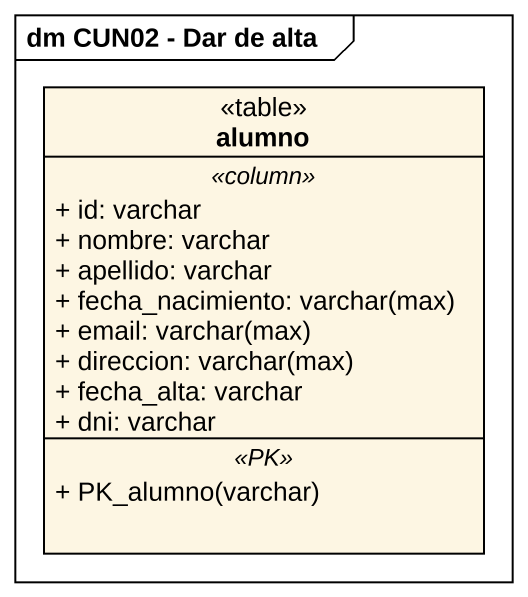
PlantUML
@startuml
mainframe dm CUN02 - Dar de alta
hide circle
hide empty members
skinparam classAttributeIconSize 0
class alumno <<table>> {
  .. <<column>> ..
  + id: varchar
  + nombre: varchar
  + apellido: varchar
  {field} + fecha_nacimiento: varchar(max)
  {field} + email: varchar(max)
  {field} + direccion: varchar(max)
  + fecha_alta: varchar
  + dni: varchar
  .. <<PK>> ..
  + PK_alumno(varchar)
}
@enduml
